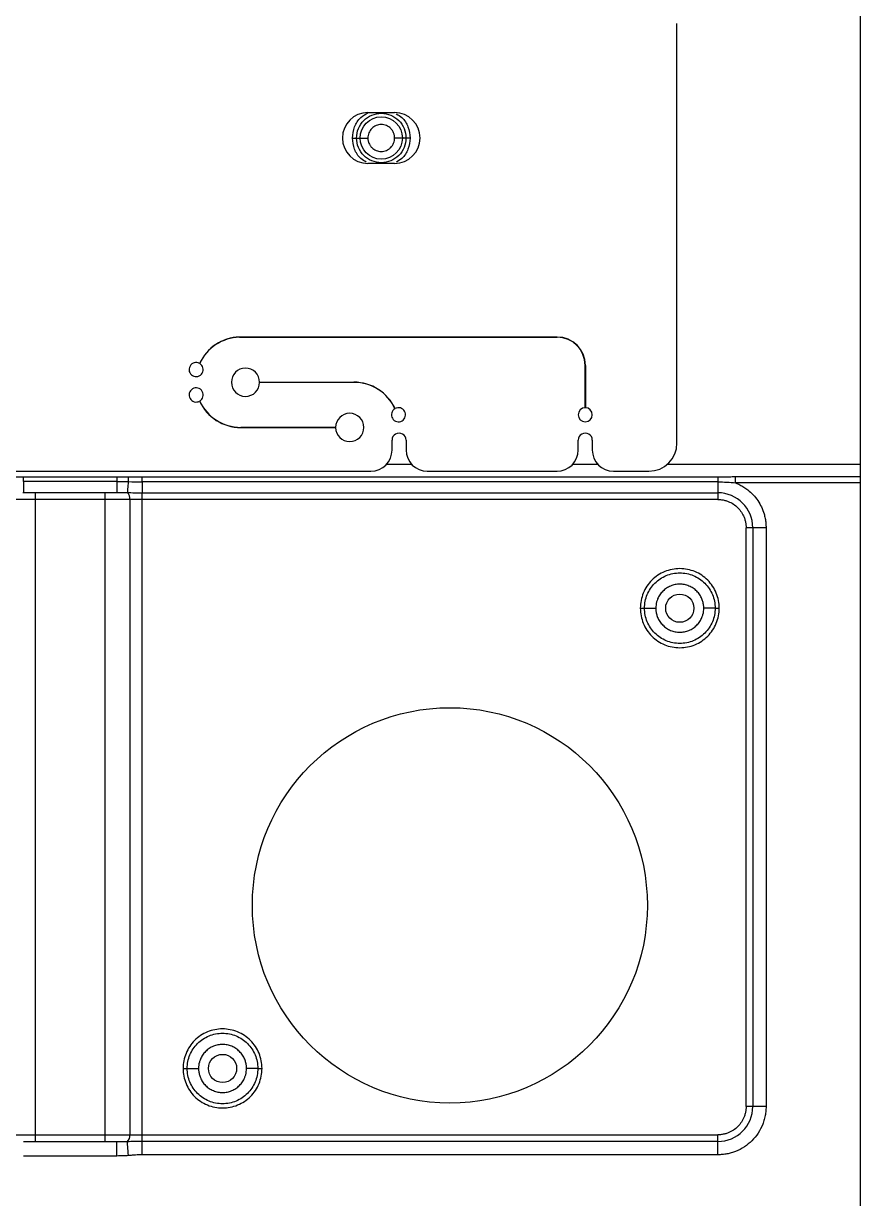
# Model space of a CAD drawing. Header units: millimetres. Extents: x -1 to 1576, y 30 to 633.
# Drawn here: x 1462 to 1521.3, y 482.1 to 565.3 of the extents above; entities that cross this region are included whole.
import ezdxf

# ---------------------------------------------------------------- set-up
doc = ezdxf.new("R2010")
doc.units = ezdxf.units.MM

msp = doc.modelspace()

# ---------------------------------------------------------------- linework, layer by layer
at = {"color": 7, "linetype": 'Continuous', "lineweight": 25}
for p, q in [((1521.301, 282.333), (1521.301, 630.283)), ((1508.291, 535.573), (1508.291, 565.283)), ((1486.379, 558.973), (1488.279, 558.973)), ((1488.279, 555.373), (1486.379, 555.373)), ((1477.278, 543.077), (1499.791, 543.077)), ((1499.791, 543.067), (1477.278, 543.067)), ((1501.786, 538.073), (1501.786, 541.072)), ((1501.796, 541.072), (1501.796, 538.073)), ((1478.707, 539.878), (1485.391, 539.878)), ((1485.391, 539.868), (1478.707, 539.868)), ((1477.367, 536.678), (1484.091, 536.678)), ((1484.091, 536.668), (1477.367, 536.668)), ((1488.091, 535.073), (1488.091, 535.773)), ((1489.091, 535.773), (1489.091, 535.073)), ((1501.291, 535.073), (1501.291, 535.773)), ((1502.291, 535.773), (1502.291, 535.073)), ((1396.151, 533.573), (1486.591, 533.573)), ((1487.709, 534.073), (1489.473, 534.073)), ((1490.591, 533.573), (1499.791, 533.573)), ((1500.909, 534.073), (1502.673, 534.073)), ((1503.791, 533.573), (1506.291, 533.573)), ((1507.614, 534.073), (1521.301, 534.073)), ((1461.969, 533.175), (1468.593, 533.175)), ((1461.969, 532.841), (1461.969, 533.175)), ((1468.593, 532.841), (1461.969, 532.841)), ((1470.378, 533.181), (1511.191, 533.181)), ((1511.191, 532.819), (1470.378, 532.819)), ((1511.191, 532.819), (1511.191, 531.573)), ((1512.451, 533.189), (1521.301, 533.189)), ((1521.301, 532.746), (1512.451, 532.746)), ((1461.924, 532.073), (1461.973, 532.077)), ((1461.969, 532.073), (1468.593, 532.073)), ((1462.799, 532.073), (1462.799, 486.073)), ((1467.763, 486.073), (1467.763, 532.073)), ((1468.593, 532.087), (1468.688, 532.073)), ((1470.378, 532.044), (1511.191, 532.044)), ((1470.378, 486.102), (1470.378, 532.044)), ((1511.191, 531.573), (1419.371, 531.573)), ((1469.506, 531.573), (1469.506, 486.573)), ((1514.605, 529.573), (1513.191, 529.573)), ((1513.191, 488.573), (1513.191, 529.573)), ((1513.662, 529.573), (1513.662, 488.573)), ((1514.605, 529.573), (1514.605, 488.573)), ((1514.605, 488.573), (1513.191, 488.573)), ((1419.371, 486.573), (1511.191, 486.573)), ((1468.593, 486.073), (1461.969, 486.073)), ((1468.638, 486.073), (1468.589, 486.068)), ((1511.191, 486.102), (1470.378, 486.102)), ((1511.191, 485.159), (1511.191, 486.573)), ((1468.593, 485.073), (1461.969, 485.073)), ((1511.191, 485.159), (1470.378, 485.159))]:
    msp.add_line(p, q, dxfattribs=at)
at = {"color": 141}
for centre, radius in [((1487.329, 557.173), 1.5), ((1508.491, 523.873), 1), ((1476.078, 491.273), 1)]:
    msp.add_circle(centre, radius, dxfattribs=at)
at = {"color": 7, "linetype": 'Continuous', "lineweight": 25}
msp.add_circle((1492.191, 502.823), 14, dxfattribs=at)
for centre, radius, start, end in [((1486.379, 557.173), 1.8, 90, 270), ((1488.279, 557.173), 1.8, 270, 90), ((1477.367, 539.873), 3.205, 91.5822, 155.38557), ((1477.367, 539.873), 3.195, 91.58468, 155.40303), ((1499.791, 541.072), 2.005, 360, 90), ((1499.791, 541.072), 1.995, 360, 90), ((1474.206, 540.773), 0.5, 60.39906, 59.24769), ((1477.707, 539.873), 1, 0.28624, 359.71328), ((1474.206, 538.973), 0.5, 300.73005, 299.57919), ((1485.391, 536.673), 3.205, 24.61575, 89.99982), ((1485.391, 536.673), 3.195, 24.5983, 89.99982), ((1477.367, 539.873), 3.205, 204.60892, 269.99984), ((1477.367, 539.873), 3.195, 204.59135, 269.99984), ((1485.091, 536.673), 1, 180.28601, 179.71362), ((1488.552, 537.573), 0.5, 120.75134, 119.59997), ((1501.791, 537.573), 0.5, 90.57297, 89.42703), ((1488.591, 535.773), 0.5, 359.99979, 180), ((1501.791, 535.773), 0.5, 359.99979, 180), ((1506.291, 535.573), 2, 270, 360), ((1486.591, 535.073), 1.5, 270, 360), ((1490.591, 535.073), 1.5, 180, 270), ((1499.791, 535.073), 1.5, 270, 360), ((1503.791, 535.073), 1.5, 180, 270), ((1468.949, 531.65), 0.562, 352.17675, 47.56507), ((1511.191, 529.573), 2.471, 360, 90), ((1511.191, 488.573), 2.471, 270, 360), ((1468.949, 486.497), 0.562, 312.43497, 7.82324)]:
    msp.add_arc(centre, radius, start, end, dxfattribs=at)
for points, knots in [([(1485.279, 557.173), (1485.311, 557.44), (1485.374, 557.973), (1485.802, 558.63), (1486.219, 558.868), (1486.404, 558.973)], [0, 0, 0, 0, 0.3587, 0.717054, 1, 1, 1, 1]), ([(1485.579, 557.173), (1485.579, 557.403), (1485.625, 557.632), (1485.8, 558.055), (1485.93, 558.249), (1486.253, 558.572), (1486.447, 558.702), (1486.87, 558.877), (1487.099, 558.923), (1487.558, 558.923), (1487.788, 558.877), (1488.211, 558.702), (1488.405, 558.572), (1488.728, 558.249), (1488.858, 558.055), (1489.033, 557.632), (1489.079, 557.403), (1489.079, 557.173)], [0, 0, 0, 0, 0.125, 0.125, 0.25, 0.25, 0.375, 0.375, 0.5, 0.5, 0.625, 0.625, 0.75, 0.75, 0.875, 0.875, 1, 1, 1, 1]), ([(1488.397, 558.877), (1488.53, 558.8), (1488.894, 558.587), (1489.282, 557.971), (1489.347, 557.439), (1489.379, 557.173)], [0, 0, 0, 0, 0.222664, 0.61124, 1, 1, 1, 1]), ([(1488.279, 557.173), (1488.278, 557.204), (1488.276, 557.266), (1488.262, 557.359), (1488.24, 557.449), (1488.198, 557.566), (1488.124, 557.704), (1488.005, 557.849), (1487.86, 557.968), (1487.641, 558.085), (1487.329, 558.148), (1487.017, 558.085), (1486.798, 557.968), (1486.653, 557.849), (1486.534, 557.705), (1486.446, 557.539), (1486.389, 557.36), (1486.382, 557.235), (1486.379, 557.173)], [0, 0, 0, 0, 0.031455, 0.062626, 0.093818, 0.125337, 0.187777, 0.250402, 0.31285, 0.375475, 0.500072, 0.624659, 0.687104, 0.749734, 0.81218, 0.874804, 0.937355, 1, 1, 1, 1]), ([(1485.279, 557.173), (1485.357, 557.173), (1485.435, 557.173), (1485.547, 557.173), (1485.579, 557.173), (1485.579, 557.173)], [0, 0, 0, 0, 0.5, 0.5, 1, 1, 1, 1]), ([(1486.261, 555.469), (1486.128, 555.546), (1485.764, 555.76), (1485.376, 556.375), (1485.311, 556.907), (1485.279, 557.173)], [0, 0, 0, 0, 0.222976, 0.611348, 1, 1, 1, 1]), ([(1485.279, 557.173), (1485.357, 557.173), (1485.435, 557.173), (1485.547, 557.173), (1485.579, 557.173), (1485.579, 557.173)], [0, 0, 0, 0, 0.5, 0.5, 1, 1, 1, 1]), ([(1485.579, 557.173), (1485.579, 557.173), (1485.665, 557.173), (1485.961, 557.173), (1486.169, 557.173), (1486.379, 557.173)], [0, 0, 0, 0, 0.5, 0.5, 1, 1, 1, 1]), ([(1489.079, 557.173), (1489.079, 556.944), (1489.033, 556.714), (1488.858, 556.291), (1488.728, 556.098), (1488.405, 555.774), (1488.211, 555.644), (1487.788, 555.469), (1487.558, 555.423), (1487.099, 555.423), (1486.87, 555.469), (1486.447, 555.644), (1486.253, 555.774), (1485.93, 556.098), (1485.8, 556.291), (1485.625, 556.714), (1485.579, 556.944), (1485.579, 557.173)], [0, 0, 0, 0, 0.125, 0.125, 0.25, 0.25, 0.375, 0.375, 0.5, 0.5, 0.625, 0.625, 0.75, 0.75, 0.875, 0.875, 1, 1, 1, 1]), ([(1486.379, 557.173), (1486.38, 557.142), (1486.381, 557.08), (1486.396, 556.987), (1486.418, 556.897), (1486.46, 556.78), (1486.534, 556.642), (1486.653, 556.497), (1486.797, 556.378), (1487.017, 556.261), (1487.329, 556.198), (1487.64, 556.261), (1487.86, 556.378), (1488.005, 556.497), (1488.124, 556.642), (1488.212, 556.807), (1488.269, 556.986), (1488.275, 557.111), (1488.279, 557.173)], [0, 0, 0, 0, 0.031455, 0.062625, 0.093817, 0.125335, 0.187776, 0.2504, 0.312847, 0.375471, 0.500068, 0.624661, 0.687107, 0.749738, 0.812184, 0.874806, 0.937357, 1, 1, 1, 1]), ([(1489.079, 557.173), (1489.079, 557.173), (1488.993, 557.173), (1488.696, 557.173), (1488.488, 557.173), (1488.279, 557.173)], [0, 0, 0, 0, 0.5, 0.5, 1, 1, 1, 1]), ([(1489.379, 557.173), (1489.347, 556.907), (1489.282, 556.375), (1488.89, 555.755), (1488.52, 555.539), (1488.381, 555.458)], [0, 0, 0, 0, 0.385162, 0.770147, 1, 1, 1, 1]), ([(1489.379, 557.173), (1489.3, 557.173), (1489.222, 557.173), (1489.111, 557.173), (1489.079, 557.173), (1489.079, 557.173)], [0, 0, 0, 0, 0.5, 0.5, 1, 1, 1, 1]), ([(1461.179, 533.177), (1461.298, 533.176), (1461.561, 533.175), (1461.825, 533.175), (1461.969, 533.175)], [0, 0, 0, 0, 0.452244, 1, 1, 1, 1]), ([(1461.969, 532.841), (1461.969, 532.625), (1461.969, 532.426), (1461.969, 532.15), (1461.969, 532.073), (1461.969, 532.073)], [0, 0, 0, 0, 0.5, 0.5, 1, 1, 1, 1]), ([(1468.593, 533.175), (1468.738, 533.175), (1469.001, 533.175), (1469.264, 533.176), (1469.383, 533.177)], [0, 0, 0, 0, 0.548125, 1, 1, 1, 1]), ([(1468.593, 532.841), (1468.593, 532.625), (1468.593, 532.427), (1468.593, 532.15), (1468.593, 532.073), (1468.593, 532.073)], [0, 0, 0, 0, 0.5, 0.5, 1, 1, 1, 1]), ([(1469.392, 532.835), (1469.376, 532.642), (1469.361, 532.462), (1469.339, 532.19), (1469.331, 532.097), (1469.329, 532.064)], [0, 0, 0, 0, 0.5, 0.5, 1, 1, 1, 1]), ([(1469.383, 533.177), (1469.576, 533.178), (1469.907, 533.18), (1470.239, 533.181), (1470.378, 533.181)], [0, 0, 0, 0, 0.580575, 1, 1, 1, 1]), ([(1470.378, 532.819), (1470.378, 532.645), (1470.378, 532.479), (1470.378, 532.208), (1470.378, 532.103), (1470.378, 532.044)], [0, 0, 0, 0, 0.5, 0.5, 1, 1, 1, 1]), ([(1511.191, 533.181), (1511.284, 533.181), (1511.491, 533.182), (1511.826, 533.185), (1512.153, 533.188), (1512.366, 533.188), (1512.451, 533.189)], [0, 0, 0, 0, 0.221378, 0.492164, 0.7995, 1, 1, 1, 1]), ([(1512.451, 532.746), (1512.451, 532.837), (1512.451, 532.927), (1512.451, 533.082), (1512.451, 533.146), (1512.451, 533.189)], [0, 0, 0, 0, 0.5, 0.5, 1, 1, 1, 1]), ([(1512.451, 532.746), (1512.502, 532.725), (1512.604, 532.683), (1512.753, 532.61), (1512.899, 532.531), (1513.04, 532.445), (1513.177, 532.352), (1513.404, 532.181), (1513.702, 531.907), (1514.026, 531.498), (1514.287, 531.046), (1514.451, 530.617), (1514.546, 530.233), (1514.596, 529.905), (1514.602, 529.684), (1514.605, 529.573)], [0, 0, 0, 0, 0.040883, 0.08158, 0.122187, 0.162802, 0.203521, 0.244441, 0.372171, 0.500035, 0.627766, 0.75563, 0.837187, 0.918385, 1, 1, 1, 1]), ([(1511.191, 531.573), (1511.233, 531.572), (1511.317, 531.571), (1511.442, 531.559), (1511.566, 531.539), (1511.688, 531.512), (1511.809, 531.477), (1512.016, 531.402), (1512.297, 531.257), (1512.615, 530.997), (1512.875, 530.679), (1513.039, 530.361), (1513.133, 530.072), (1513.182, 529.824), (1513.188, 529.657), (1513.191, 529.573)], [0, 0, 0, 0, 0.040276, 0.080243, 0.120058, 0.159883, 0.199877, 0.240199, 0.370043, 0.500057, 0.629901, 0.759916, 0.840121, 0.919721, 1, 1, 1, 1]), ([(1511.291, 523.873), (1511.291, 524.24), (1511.218, 524.606), (1510.937, 525.284), (1510.73, 525.594), (1510.212, 526.112), (1509.901, 526.32), (1509.224, 526.6), (1508.858, 526.673), (1508.124, 526.673), (1507.758, 526.6), (1507.081, 526.319), (1506.77, 526.112), (1506.252, 525.594), (1506.045, 525.283), (1505.764, 524.606), (1505.691, 524.24), (1505.691, 523.873)], [0, 0, 0, 0, 0.125, 0.125, 0.25, 0.25, 0.375, 0.375, 0.5, 0.5, 0.625, 0.625, 0.75, 0.75, 0.875, 0.875, 1, 1, 1, 1]), ([(1505.991, 523.873), (1505.991, 524.201), (1506.056, 524.528), (1506.307, 525.133), (1506.492, 525.41), (1506.954, 525.872), (1507.231, 526.057), (1507.836, 526.308), (1508.163, 526.373), (1508.819, 526.373), (1509.146, 526.308), (1509.751, 526.057), (1510.028, 525.872), (1510.49, 525.41), (1510.675, 525.133), (1510.926, 524.528), (1510.991, 524.201), (1510.991, 523.873)], [0, 0, 0, 0, 0.125, 0.125, 0.25, 0.25, 0.375, 0.375, 0.5, 0.5, 0.625, 0.625, 0.75, 0.75, 0.875, 0.875, 1, 1, 1, 1]), ([(1510.191, 523.873), (1510.19, 523.918), (1510.188, 524.007), (1510.172, 524.14), (1510.146, 524.27), (1510.11, 524.399), (1510.04, 524.587), (1509.914, 524.824), (1509.701, 525.083), (1509.442, 525.296), (1509.146, 525.453), (1508.825, 525.552), (1508.491, 525.584), (1508.157, 525.552), (1507.836, 525.453), (1507.54, 525.296), (1507.281, 525.083), (1507.068, 524.824), (1506.928, 524.561), (1506.844, 524.315), (1506.799, 524.096), (1506.794, 523.948), (1506.791, 523.873)], [0, 0, 0, 0, 0.025179, 0.05013, 0.075011, 0.099978, 0.125186, 0.187587, 0.250092, 0.312501, 0.37501, 0.437474, 0.50004, 0.562505, 0.625066, 0.687464, 0.749971, 0.812374, 0.874873, 0.916678, 0.958145, 1, 1, 1, 1]), ([(1505.691, 523.873), (1505.77, 523.873), (1505.848, 523.873), (1505.959, 523.873), (1505.991, 523.873), (1505.991, 523.873)], [0, 0, 0, 0, 0.5, 0.5, 1, 1, 1, 1]), ([(1505.691, 523.873), (1505.691, 523.506), (1505.764, 523.14), (1506.045, 522.463), (1506.252, 522.153), (1506.771, 521.635), (1507.081, 521.427), (1507.758, 521.146), (1508.124, 521.073), (1508.858, 521.073), (1509.224, 521.146), (1509.901, 521.426), (1510.212, 521.634), (1510.73, 522.152), (1510.937, 522.463), (1511.218, 523.14), (1511.291, 523.506), (1511.291, 523.873)], [0, 0, 0, 0, 0.125, 0.125, 0.25, 0.25, 0.375, 0.375, 0.5, 0.5, 0.625, 0.625, 0.75, 0.75, 0.875, 0.875, 1, 1, 1, 1]), ([(1510.991, 523.873), (1510.991, 523.545), (1510.926, 523.218), (1510.675, 522.613), (1510.49, 522.337), (1510.028, 521.874), (1509.751, 521.689), (1509.146, 521.438), (1508.819, 521.373), (1508.163, 521.373), (1507.836, 521.438), (1507.231, 521.689), (1506.954, 521.874), (1506.492, 522.337), (1506.307, 522.613), (1506.056, 523.218), (1505.991, 523.545), (1505.991, 523.873)], [0, 0, 0, 0, 0.125, 0.125, 0.25, 0.25, 0.375, 0.375, 0.5, 0.5, 0.625, 0.625, 0.75, 0.75, 0.875, 0.875, 1, 1, 1, 1]), ([(1505.991, 523.873), (1505.991, 523.873), (1506.077, 523.873), (1506.374, 523.873), (1506.582, 523.873), (1506.791, 523.873)], [0, 0, 0, 0, 0.5, 0.5, 1, 1, 1, 1]), ([(1506.791, 523.873), (1506.792, 523.828), (1506.794, 523.739), (1506.81, 523.607), (1506.836, 523.477), (1506.872, 523.348), (1506.942, 523.16), (1507.068, 522.922), (1507.281, 522.664), (1507.54, 522.45), (1507.836, 522.293), (1508.157, 522.194), (1508.491, 522.162), (1508.825, 522.194), (1509.146, 522.293), (1509.442, 522.45), (1509.701, 522.663), (1509.914, 522.922), (1510.054, 523.186), (1510.138, 523.431), (1510.183, 523.65), (1510.188, 523.799), (1510.191, 523.873)], [0, 0, 0, 0, 0.025108, 0.050018, 0.074887, 0.09987, 0.125122, 0.187514, 0.250079, 0.312484, 0.374988, 0.437452, 0.500017, 0.562482, 0.625047, 0.687453, 0.749962, 0.812367, 0.874868, 0.916676, 0.958145, 1, 1, 1, 1]), ([(1510.991, 523.873), (1510.991, 523.873), (1510.905, 523.873), (1510.608, 523.873), (1510.4, 523.873), (1510.191, 523.873)], [0, 0, 0, 0, 0.5, 0.5, 1, 1, 1, 1]), ([(1510.991, 523.873), (1510.991, 523.873), (1511.023, 523.873), (1511.134, 523.873), (1511.212, 523.873), (1511.291, 523.873)], [0, 0, 0, 0, 0.5, 0.5, 1, 1, 1, 1]), ([(1478.878, 491.273), (1478.878, 491.64), (1478.805, 492.006), (1478.524, 492.684), (1478.317, 492.994), (1477.799, 493.512), (1477.488, 493.72), (1476.811, 494), (1476.445, 494.073), (1475.711, 494.073), (1475.345, 494), (1474.668, 493.719), (1474.357, 493.512), (1473.839, 492.994), (1473.631, 492.683), (1473.351, 492.006), (1473.278, 491.64), (1473.278, 491.273)], [0, 0, 0, 0, 0.125, 0.125, 0.25, 0.25, 0.375, 0.375, 0.5, 0.5, 0.625, 0.625, 0.75, 0.75, 0.875, 0.875, 1, 1, 1, 1]), ([(1473.578, 491.273), (1473.578, 491.601), (1473.643, 491.928), (1473.894, 492.533), (1474.079, 492.81), (1474.541, 493.272), (1474.818, 493.457), (1475.423, 493.708), (1475.75, 493.773), (1476.406, 493.773), (1476.733, 493.708), (1477.338, 493.457), (1477.615, 493.272), (1478.077, 492.81), (1478.262, 492.533), (1478.513, 491.928), (1478.578, 491.601), (1478.578, 491.273)], [0, 0, 0, 0, 0.125, 0.125, 0.25, 0.25, 0.375, 0.375, 0.5, 0.5, 0.625, 0.625, 0.75, 0.75, 0.875, 0.875, 1, 1, 1, 1]), ([(1477.778, 491.273), (1477.777, 491.318), (1477.775, 491.407), (1477.759, 491.54), (1477.733, 491.67), (1477.697, 491.799), (1477.627, 491.987), (1477.501, 492.224), (1477.288, 492.483), (1477.029, 492.696), (1476.733, 492.853), (1476.412, 492.952), (1476.078, 492.984), (1475.744, 492.952), (1475.423, 492.853), (1475.127, 492.696), (1474.868, 492.483), (1474.655, 492.224), (1474.515, 491.961), (1474.431, 491.715), (1474.386, 491.496), (1474.381, 491.348), (1474.378, 491.273)], [0, 0, 0, 0, 0.025179, 0.05013, 0.075011, 0.099978, 0.125186, 0.187587, 0.250092, 0.312501, 0.37501, 0.437474, 0.500039, 0.562505, 0.625066, 0.687464, 0.749971, 0.812374, 0.874873, 0.916678, 0.958145, 1, 1, 1, 1]), ([(1473.278, 491.273), (1473.356, 491.273), (1473.434, 491.273), (1473.546, 491.273), (1473.578, 491.273), (1473.578, 491.273)], [0, 0, 0, 0, 0.5, 0.5, 1, 1, 1, 1]), ([(1473.278, 491.273), (1473.278, 490.906), (1473.351, 490.54), (1473.631, 489.863), (1473.839, 489.553), (1474.357, 489.035), (1474.668, 488.827), (1475.345, 488.546), (1475.711, 488.473), (1476.445, 488.473), (1476.811, 488.546), (1477.488, 488.826), (1477.799, 489.034), (1478.317, 489.552), (1478.524, 489.863), (1478.805, 490.54), (1478.878, 490.906), (1478.878, 491.273)], [0, 0, 0, 0, 0.125, 0.125, 0.25, 0.25, 0.375, 0.375, 0.5, 0.5, 0.625, 0.625, 0.75, 0.75, 0.875, 0.875, 1, 1, 1, 1]), ([(1478.578, 491.273), (1478.578, 490.945), (1478.513, 490.618), (1478.262, 490.013), (1478.077, 489.737), (1477.615, 489.274), (1477.338, 489.089), (1476.733, 488.838), (1476.406, 488.773), (1475.75, 488.773), (1475.423, 488.838), (1474.818, 489.089), (1474.541, 489.274), (1474.079, 489.737), (1473.894, 490.013), (1473.643, 490.618), (1473.578, 490.945), (1473.578, 491.273)], [0, 0, 0, 0, 0.125, 0.125, 0.25, 0.25, 0.375, 0.375, 0.5, 0.5, 0.625, 0.625, 0.75, 0.75, 0.875, 0.875, 1, 1, 1, 1]), ([(1473.578, 491.273), (1473.578, 491.273), (1473.664, 491.273), (1473.96, 491.273), (1474.168, 491.273), (1474.378, 491.273)], [0, 0, 0, 0, 0.5, 0.5, 1, 1, 1, 1]), ([(1473.578, 491.273), (1473.578, 491.273), (1473.664, 491.273), (1473.96, 491.273), (1474.168, 491.273), (1474.378, 491.273)], [0, 0, 0, 0, 0.5, 0.5, 1, 1, 1, 1]), ([(1474.378, 491.273), (1474.379, 491.228), (1474.381, 491.139), (1474.397, 491.007), (1474.423, 490.877), (1474.459, 490.748), (1474.529, 490.56), (1474.655, 490.322), (1474.868, 490.064), (1475.127, 489.85), (1475.423, 489.693), (1475.744, 489.594), (1476.078, 489.562), (1476.412, 489.594), (1476.733, 489.693), (1477.029, 489.85), (1477.287, 490.063), (1477.501, 490.322), (1477.641, 490.586), (1477.725, 490.831), (1477.77, 491.05), (1477.775, 491.199), (1477.778, 491.273)], [0, 0, 0, 0, 0.025108, 0.050018, 0.074887, 0.09987, 0.125122, 0.187514, 0.250079, 0.312484, 0.374988, 0.437452, 0.500017, 0.562482, 0.625047, 0.687453, 0.749962, 0.812367, 0.874868, 0.916677, 0.958145, 1, 1, 1, 1]), ([(1478.578, 491.273), (1478.578, 491.273), (1478.492, 491.273), (1478.195, 491.273), (1477.987, 491.273), (1477.778, 491.273)], [0, 0, 0, 0, 0.5, 0.5, 1, 1, 1, 1]), ([(1478.578, 491.273), (1478.578, 491.273), (1478.61, 491.273), (1478.721, 491.273), (1478.799, 491.273), (1478.878, 491.273)], [0, 0, 0, 0, 0.5, 0.5, 1, 1, 1, 1]), ([(1514.605, 488.573), (1514.604, 488.511), (1514.602, 488.388), (1514.587, 488.205), (1514.563, 488.023), (1514.529, 487.843), (1514.484, 487.665), (1514.431, 487.489), (1514.309, 487.156), (1514.066, 486.685), (1513.622, 486.143), (1513.08, 485.698), (1512.567, 485.435), (1512.145, 485.289), (1511.832, 485.214), (1511.513, 485.167), (1511.299, 485.162), (1511.191, 485.159)], [0, 0, 0, 0, 0.0345523, 0.0688579, 0.1030161, 0.1371278, 0.171294, 0.2056155, 0.2401915, 0.3700601, 0.5000288, 0.6298975, 0.7598662, 0.8201516, 0.8799088, 0.9396782, 1, 1, 1, 1]), ([(1513.191, 488.573), (1513.19, 488.531), (1513.189, 488.447), (1513.177, 488.322), (1513.157, 488.198), (1513.13, 488.076), (1513.095, 487.955), (1513.02, 487.748), (1512.875, 487.467), (1512.615, 487.149), (1512.297, 486.889), (1511.979, 486.725), (1511.69, 486.631), (1511.442, 486.582), (1511.275, 486.576), (1511.191, 486.573)], [0, 0, 0, 0, 0.0402761, 0.0802426, 0.1200582, 0.159883, 0.1998773, 0.2401994, 0.3700431, 0.5000574, 0.6299012, 0.7599156, 0.8401208, 0.919721, 1, 1, 1, 1]), ([(1468.593, 485.073), (1468.593, 485.335), (1468.593, 485.595), (1468.593, 485.965), (1468.593, 486.073), (1468.593, 486.073)], [0, 0, 0, 0, 0.5, 0.5, 1, 1, 1, 1]), ([(1469.409, 485.099), (1469.39, 485.332), (1469.371, 485.564), (1469.342, 485.92), (1469.332, 486.043), (1469.329, 486.082)], [0, 0, 0, 0, 0.5, 0.5, 1, 1, 1, 1]), ([(1470.378, 485.159), (1470.378, 485.364), (1470.378, 485.569), (1470.378, 485.904), (1470.378, 486.033), (1470.378, 486.102)], [0, 0, 0, 0, 0.5, 0.5, 1, 1, 1, 1]), ([(1469.409, 485.099), (1469.353, 485.095), (1469.232, 485.086), (1469.04, 485.079), (1468.824, 485.074), (1468.673, 485.073), (1468.593, 485.073)], [0, 0, 0, 0, 0.207871, 0.443757, 0.707773, 1, 1, 1, 1]), ([(1470.378, 485.159), (1470.303, 485.158), (1470.146, 485.156), (1469.907, 485.142), (1469.66, 485.121), (1469.494, 485.106), (1469.409, 485.099)], [0, 0, 0, 0, 0.232371, 0.485289, 0.737412, 1, 1, 1, 1])]:
    msp.add_open_spline(points, degree=3, knots=knots, dxfattribs=at)
for points in [[(1468.593, 533.175), (1468.593, 533.11), (1468.593, 532.984), (1468.593, 532.841)], [(1468.593, 532.841), (1468.856, 532.841), (1469.121, 532.841), (1469.392, 532.835)], [(1469.383, 533.177), (1469.386, 533.111), (1469.39, 532.981), (1469.392, 532.835)], [(1469.392, 532.835), (1469.732, 532.828), (1470.056, 532.819), (1470.378, 532.819)], [(1470.378, 532.819), (1470.378, 532.973), (1470.378, 533.111), (1470.378, 533.181)], [(1511.191, 533.181), (1511.191, 533.111), (1511.191, 532.973), (1511.191, 532.819)], [(1511.191, 532.819), (1511.613, 532.819), (1512.035, 532.796), (1512.451, 532.746)], [(1468.593, 532.073), (1468.847, 532.073), (1469.094, 532.072), (1469.329, 532.064)], [(1469.329, 532.064), (1469.655, 532.055), (1470.015, 532.044), (1470.378, 532.044)], [(1469.329, 486.082), (1469.094, 486.074), (1468.847, 486.073), (1468.593, 486.073)], [(1470.378, 486.102), (1470.016, 486.102), (1469.655, 486.091), (1469.329, 486.082)]]:
    msp.add_open_spline(points, degree=3, dxfattribs=at)

doc.saveas('drawing.dxf')
